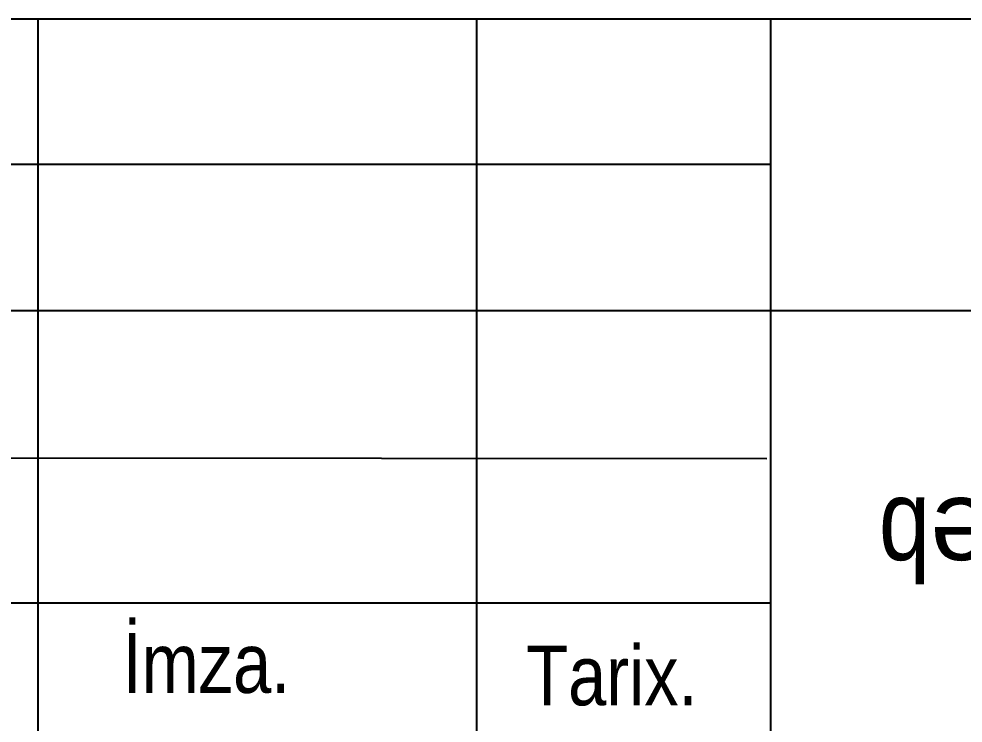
# Model space of a CAD drawing. Header units: millimetres. Extents: x 806395 to 1617731, y -246149 to 193681.
# Drawn here: x 1602621 to 1605852, y -87331 to -84921 of the extents above; entities that cross this region are included whole.
import ezdxf

# ---------------------------------------------------------------- set-up
doc = ezdxf.new("R2010")
doc.units = ezdxf.units.MM
doc.layers.add('0_Ном._пера__7', color=7, linetype='Continuous', lineweight=25)
doc.styles.add('style6', font='ARIALN.TTF', dxfattribs={"height": 300})

# ---------------------------------------------------------------- blocks, each defined once
blk = doc.blocks.new('vververvg')
at = {"lineweight": 25, "ltscale": 15}
for p, q in [((1597882.2, -44360.7), (1617212, -44360.7)), ((1602059.1, -44360.7), (1602059.1, -50104.7)), ((1603626.4, -50104.7), (1603626.4, -44360.9)), ((1604673.8, -44360.9), (1604673.8, -50106.1)), ((1597890.3, -44879.2), (1604673.8, -44879.2)), ((1597890.3, -45401.6), (1604673.8, -45401.6)), ((1604673.8, -45401.6), (1617213.3, -45401.6)), ((1604661.1, -45931.4), (1597880.8, -45926.7)), ((1597890.3, -46446.5), (1604673.8, -46446.5))]:
    blk.add_line(p, q, dxfattribs=at)
at = {"lineweight": 5, "ltscale": 15}
for p, q in [((1599972, -44360.7), (1602061.7, -44360.7)), ((1603628.9, -44360.9), (1604673.8, -44360.9)), ((1604666.9, -44879.3), (1604666.9, -44879.3))]:
    blk.add_line(p, q, dxfattribs=at)
at = {"lineweight": 25, "width": 6455.657, "attachment_point": 1, "style": 'style6'}
for s, insert, char_height in [('{\\fArial Narrow|b0|i0|c238|p34;İmza.\\fArial|b0|i0|c238|p34; }', (1602361.3, -46554.2), 213.615), ('Tarix.', (1603802.2, -46598.5), 213.61)]:
    blk.add_mtext(s, dxfattribs=dict(at, insert=insert, char_height=char_height))
at = {"layer": '0_Ном._пера__7', "linetype": 'Continuous', "insert": (1610931.6, -46192.8), "char_height": 287.8475, "width": 13776.743, "attachment_point": 5, "line_spacing_factor": 0.967685, "style": 'style6'}
blk.add_mtext('{\\fArial Narrow|b0|i0|c238|p34;FHN-nin Dövl\\fArial|b0|i0|c238|p38;ə\\fArial Narrow|b0|i0|c238|p34;t Yanğından Mühafiz\\fArial|b0|i0|c238|p38;ə\\fArial Narrow|b0|i0|c238|p34; Xidm\\fArial|b0|i0|c238|p38;ə\\fArial Narrow|b0|i0|c238|p34;tinin} {\\fArial Narrow|b0|i0|c238|p34;Xocav\\fArial|b0|i0|c238|p38;ə\\fArial Narrow|b0|i0|c238|p34;nd rayonun Hadrut\\Pq\\fArial|b0|i0|c238|p38;ə\\fArial Narrow|b0|i0|c238|p34;s\\fArial|b0|i0|c238|p38;ə\\fArial Narrow|b0|i0|c238|p34;b\\fArial|b0|i0|c238|p38;ə\\fArial Narrow|b0|i0|c238|p34;sind\\fArial|b0|i0|c238|p38;ə\\fArial Narrow|b0|i0|c238|p34; Dövl\\fArial|b0|i0|c238|p38;ə\\fArial Narrow|b0|i0|c238|p34;t Yanğından Mühafiz\\fArial|b0|i0|c238|p38;ə\\fArial Narrow|b0|i0|c238|p34; Hiss\\fArial|b0|i0|c238|p38;ə\\fArial Narrow|b0|i0|c238|p34;sinin 4 çıxışlı Yanğınsöndürm\\fArial|b0|i0|c238|p38;ə\\P\\fArial Narrow|b0|i0|c238|p34; depo binasının tikintisi}.', dxfattribs=at)

msp = doc.modelspace()

# ---------------------------------------------------------------- block references
at = {"xscale": 0.9585492227979274, "yscale": 0.9585492227979274, "zscale": 0.9585492227979274}
msp.add_blockref('vververvg', (67033.924, -42398.685), dxfattribs=at)

doc.saveas('drawing.dxf')
